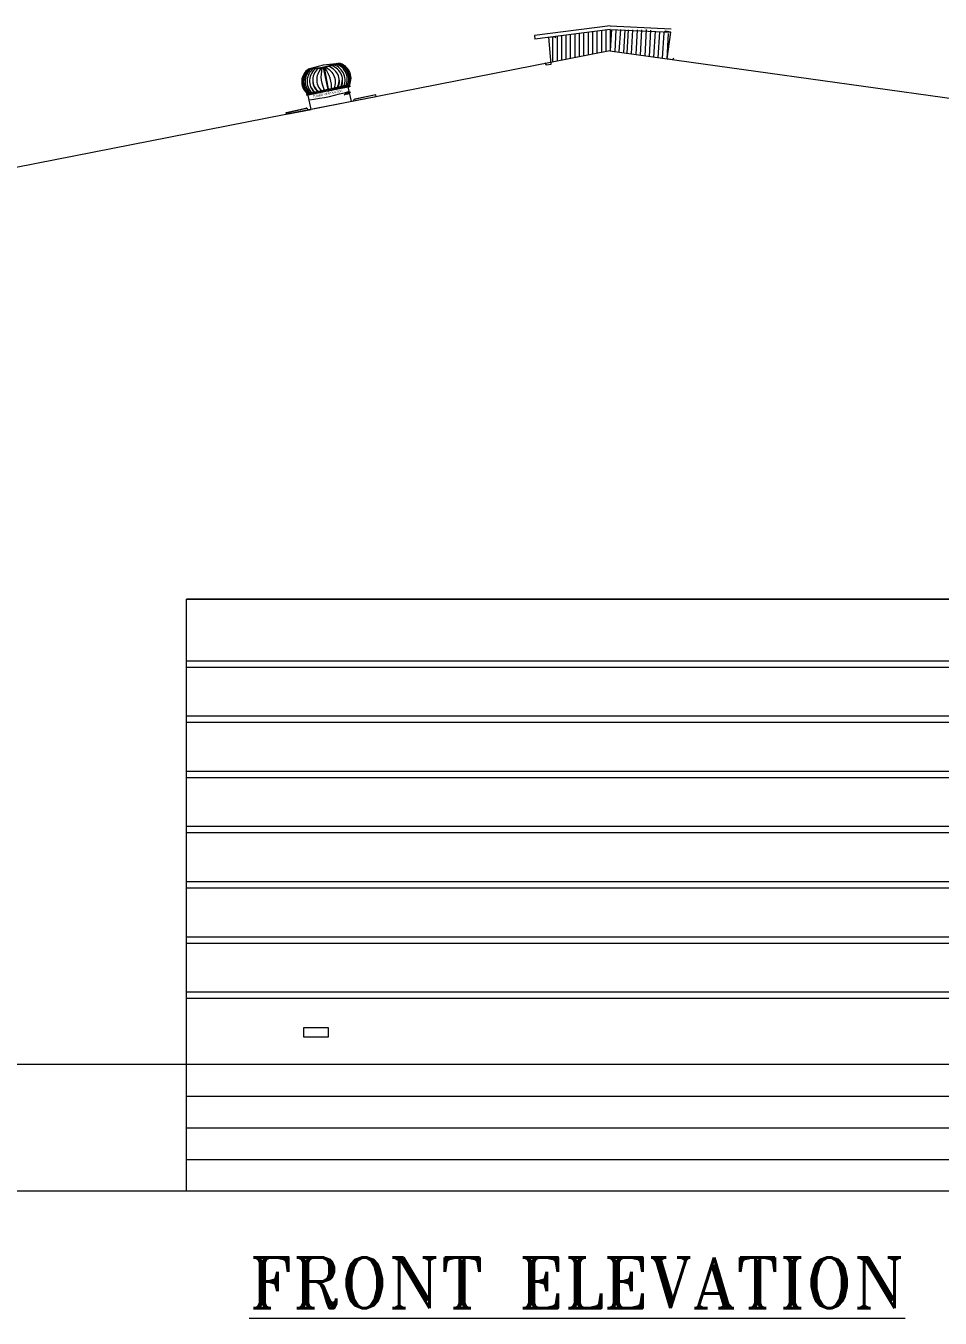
# Model space of a CAD drawing. Header units: metres. Extents: x 1610 to 5629, y 732 to 3974.
# Drawn here: x 1616.73 to 1623.94, y 901.77 to 911.97 of the extents above; entities that cross this region are included whole.
import ezdxf
from ezdxf.enums import TextEntityAlignment as Align

# ---------------------------------------------------------------- set-up
doc = ezdxf.new("R2010")
doc.units = ezdxf.units.M
doc.header["$MEASUREMENT"] = 0
doc.layers.get('0').update_dxf_attribs({"lineweight": 0})
doc.styles.add('ROMAND', font='swissc.ttf')
doc.styles.add('STYLE2', font='romant.shx', dxfattribs={"width": 0.8, "height": 4})

msp = doc.modelspace()

# ---------------------------------------------------------------- linework, layer by layer
at = {"color": 7}
for p, q in [((1621.337, 911.971), (1620.74, 911.895)), ((1620.74, 911.895), (1620.743, 911.867)), ((1621.337, 911.943), (1620.743, 911.867)), ((1621.337, 911.971), (1621.819, 911.949)), ((1621.337, 911.943), (1621.815, 911.921)), ((1621.772, 911.929), (1621.762, 911.922)), ((1621.815, 911.921), (1621.772, 911.929)), ((1621.786, 911.711), (1621.815, 911.921)), ((1620.854, 911.881), (1620.898, 911.886)), ((1620.871, 911.669), (1620.854, 911.881)), ((1620.898, 911.886), (1620.907, 911.879)), ((1621.335, 911.774), (1611.473, 909.837)), ((1621.335, 911.774), (1635.197, 909.837)), ((1621.335, 911.774), (1635.197, 909.837)), ((1621.825, 911.703), (1621.786, 911.711)), ((1621.839, 911.717, -68.434), (1621.825, 911.703)), ((1620.819, 911.679, -68.434), (1620.832, 911.664)), ((1620.832, 911.664), (1620.871, 911.669)), ((1617.995, 907.446, 0.313), (1628.675, 907.446, 0.313)), ((1617.995, 902.774, 0.288), (1617.995, 907.446, 0.313)), ((1628.675, 907.446), (1617.995, 907.446, 0.313)), ((1617.995, 906.961, 0.156), (1628.675, 906.961, 0.156)), ((1617.995, 906.911, 0.156), (1628.675, 906.911, 0.156)), ((1617.995, 906.525, 0.156), (1628.675, 906.525, 0.156)), ((1617.995, 906.475, 0.156), (1628.675, 906.475, 0.156)), ((1617.995, 906.09, 0.156), (1628.675, 906.09, 0.156)), ((1617.995, 906.04, 0.156), (1628.675, 906.04, 0.156)), ((1617.995, 905.654, 0.156), (1628.675, 905.654, 0.156)), ((1617.995, 905.604, 0.156), (1628.675, 905.604, 0.156)), ((1617.995, 905.219, 0.156), (1628.675, 905.219, 0.156)), ((1617.995, 905.169, 0.156), (1628.675, 905.169, 0.156)), ((1617.995, 904.783, 0.156), (1628.675, 904.783, 0.156)), ((1617.995, 904.733, 0.156), (1628.675, 904.733, 0.156)), ((1617.995, 904.348, 0.156), (1628.675, 904.348, 0.156)), ((1617.995, 904.298, 0.156), (1628.675, 904.298, 0.156)), ((1611.565, 903.776, 0.276), (1635.105, 903.778, 0.219)), ((1617.995, 903.525, 0.156), (1628.675, 903.525, 0.156)), ((1617.995, 903.275, 0.156), (1628.675, 903.275, 0.156)), ((1617.995, 903.025, 0.156), (1628.675, 903.025, 0.156)), ((1637.005, 902.774), (1609.512, 902.774))]:
    msp.add_line(p, q, dxfattribs=at)
at = {"color": 7, "linetype": 'Continuous'}
for p, q in [((1620.955, 911.699), (1620.955, 911.894)), ((1620.99, 911.706), (1620.99, 911.898)), ((1621.025, 911.713), (1621.025, 911.903)), ((1621.06, 911.72), (1621.06, 911.907)), ((1621.095, 911.727), (1621.095, 911.912)), ((1621.13, 911.733), (1621.13, 911.916)), ((1621.165, 911.74), (1621.165, 911.921)), ((1621.2, 911.747), (1621.2, 911.925)), ((1621.235, 911.754), (1621.235, 911.93)), ((1621.27, 911.761), (1621.27, 911.934)), ((1621.305, 911.768), (1621.305, 911.939)), ((1621.34, 911.773), (1621.34, 911.942)), ((1621.34, 911.773), (1621.35, 911.942)), ((1621.375, 911.766), (1621.385, 911.942)), ((1621.409, 911.768), (1621.42, 911.942)), ((1621.444, 911.76), (1621.455, 911.941)), ((1621.47, 911.755), (1621.481, 911.94)), ((1621.505, 911.75), (1621.516, 911.94)), ((1621.541, 911.745), (1621.552, 911.939)), ((1621.575, 911.74), (1621.587, 911.939)), ((1621.612, 911.735), (1621.624, 911.943)), ((1621.647, 911.73), (1621.659, 911.936)), ((1621.682, 911.725), (1621.694, 911.929)), ((1621.716, 911.72), (1621.728, 911.923)), ((1621.751, 911.716), (1621.763, 911.916)), ((1621.786, 911.711), (1621.798, 911.91)), ((1620.885, 911.685), (1620.885, 911.885)), ((1620.92, 911.692), (1620.92, 911.889))]:
    msp.add_line(p, q, dxfattribs=at)
at = {"color": 7, "extrusion": (-2.52747e-08, 1.28725e-07, 1)}
for p, q in [((1618.957, 911.631, 0), (1619.074, 911.664, 0)), ((1619.073, 911.639, 0), (1619.112, 911.457, 0)), ((1619.074, 911.664, 0), (1619.195, 911.678, 0)), ((1619.08, 911.643, 0), (1619.114, 911.459, 0)), ((1619.281, 911.493, 0), (1618.944, 911.421, 0)), ((1619.283, 911.49, 0), (1618.946, 911.424, 0)), ((1619.268, 911.504, 0), (1618.951, 911.435, 0)), ((1619.155, 911.466, 0), (1619.184, 911.486, 0)), ((1619.186, 911.473, 0), (1619.212, 911.492, 0)), ((1619.211, 911.478, 0), (1619.236, 911.497, 0)), ((1619.296, 911.373), (1619.268, 911.504, 0)), ((1619.28, 911.506, 0), (1619.283, 911.49, 0)), ((1618.969, 911.426, 0), (1618.941, 911.433, 0)), ((1618.941, 911.433, 0), (1618.944, 911.421, 0)), ((1618.946, 911.424, 0), (1618.943, 911.44, 0)), ((1618.978, 911.311), (1618.951, 911.435, 0)), ((1618.981, 911.429, 0), (1618.956, 911.436, 0)), ((1618.996, 911.432, 0), (1618.968, 911.439, 0)), ((1619.014, 911.436, 0), (1618.983, 911.442, 0)), ((1619.034, 911.442, 0), (1619.007, 911.447, 0)), ((1619.067, 911.448, 0), (1619.034, 911.454, 0)), ((1619.087, 911.452, 0), (1619.058, 911.458, 0)), ((1619.112, 911.457, 0), (1619.082, 911.464, 0)), ((1619.112, 911.457, 0), (1619.137, 911.475, 0)), ((1619.136, 911.462, 0), (1619.162, 911.481, 0)), ((1619.49, 911.411), (1619.296, 911.373)), ((1619.487, 911.427, 0), (1619.317, 911.391, 0)), ((1619.487, 911.428, 0), (1619.322, 911.393, 0)), ((1619.49, 911.411), (1619.487, 911.428, 0)), ((1618.781, 911.287, 0), (1618.936, 911.321, 0)), ((1618.781, 911.286, 0), (1618.942, 911.321, 0)), ((1618.784, 911.273), (1618.781, 911.287, 0)), ((1618.784, 911.273), (1618.978, 911.311))]:
    msp.add_line(p, q, dxfattribs=at)
at = {"color": 7, "extrusion": (-4.08961e-06, -5.94148e-07, 1)}
for p, q in [((1619.49, 911.411), (1618.784, 911.273)), ((1619.239, 911.428, 0), (1619.262, 911.445, 0)), ((1619.253, 911.431, 0), (1619.274, 911.448, 0)), ((1619.265, 911.433, 0), (1619.288, 911.45, 0))]:
    msp.add_line(p, q, dxfattribs=at)
at = {"color": 7, "elevation": 0.156}
msp.add_lwpolyline([(1618.919, 904.065), (1619.111, 904.065), (1619.111, 903.991), (1618.919, 903.991)], close=True, dxfattribs=at)
at = {"color": 7, "extrusion": (-2.52747e-08, 1.28725e-07, 1)}
for centre, radius, start, end in [((1619.025, 911.53, 0), 0.122, 123.9946, 227.5766), ((1619.041, 911.527, 0), 0.131, 127.2719, 228.1617), ((1619.04, 911.532, 0), 0.122, 125.5626, 235.0948), ((1619.051, 911.535, 0), 0.122, 127.7482, 235.5723), ((1619.073, 911.533, 0), 0.128, 132.5128, 232.4479), ((1618.953, 912.282, 0), 0.651, 270.2927, 291.8289), ((1619.092, 911.535, 0), 0.127, 132.7885, 231.9601), ((1618.953, 912.282, 0), 0.647, 271.3771, 290.7445), ((1619.117, 911.541, 0), 0.127, 134.3855, 231.9601), ((1619.145, 911.547, 0), 0.124, 134.49, 233.1481), ((1619.3, 911.575, 0), 0.245, 165.3509, 210.3196), ((1618.893, 911.488, 0), 0.245, 353.9609, 38.9297), ((1619.046, 911.526, 0), 0.124, 331.1325, 69.7906), ((1619.074, 911.531, 0), 0.127, 332.3205, 69.8951), ((1619.099, 911.537, 0), 0.127, 332.3205, 71.4921), ((1619.117, 911.542, 0), 0.128, 331.8327, 71.7677), ((1619.141, 911.55, 0), 0.122, 327.6288, 75.4529), ((1619.152, 911.552, 0), 0.122, 328.1063, 77.6385), ((1619.153, 911.547, 0), 0.131, 335.0394, 75.9292), ((1619.17, 911.558, 0), 0.122, 334.545, 78.127), ((1619.13, 911.575, 0), 0.177, 205.9417, 231.2652), ((1619.107, 911.546, 0), 0.117, 186.2721, 240.9851), ((1619.081, 911.54, 0), 0.117, 323.2955, 18.0084), ((1619.048, 911.557, 0), 0.177, 333.0154, 358.3389), ((1618.643, 913.639, 0), 2.275, 278.0572, 286.2427), ((1619.325, 911.38, 0), 0.0129, 101.9798, 197.3592), ((1618.939, 911.308, 0), 0.0129, 348.2349, 102.3008)]:
    msp.add_arc(centre, radius, start, end, dxfattribs=at)

# ---------------------------------------------------------------- texts
at = {"color": 7, "extrusion": (-2.52747e-08, 1.28725e-07, 1), "style": 'ROMAND'}
msp.add_text('TURBO VENTILATOR', height=0.01732, rotation=11.3116, dxfattribs=at).set_placement((1618.992, 911.404, 0))
at = {"color": 7, "style": 'STYLE2'}
msp.add_text('%%UFRONT ELEVATION', height=0.4, dxfattribs=at).set_placement((1621.077, 901.852, 0.313), align=Align.CENTER)

doc.saveas('drawing.dxf')
